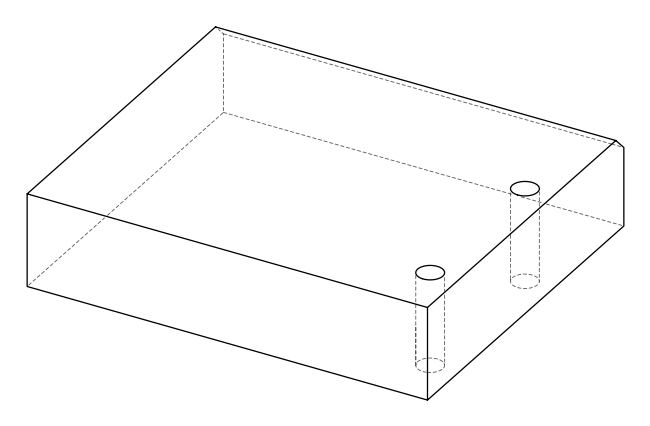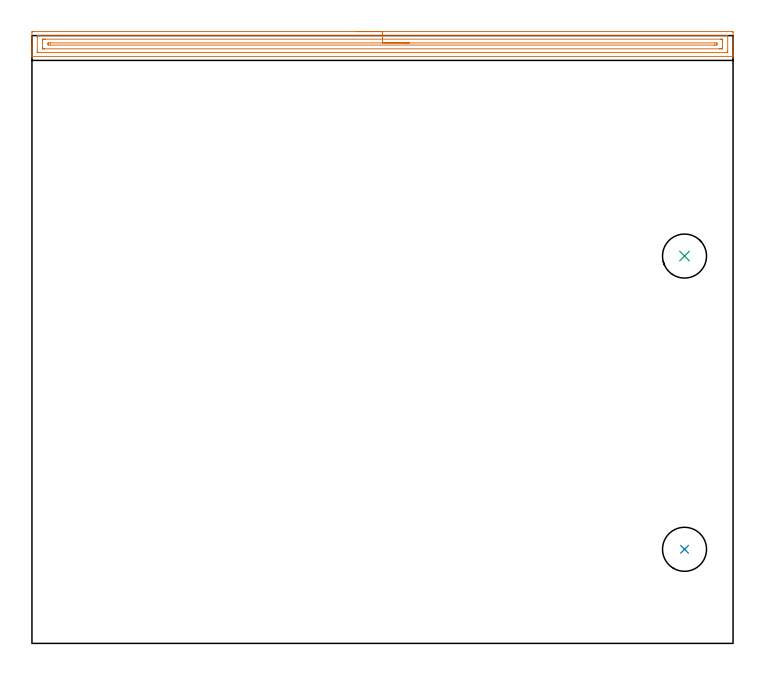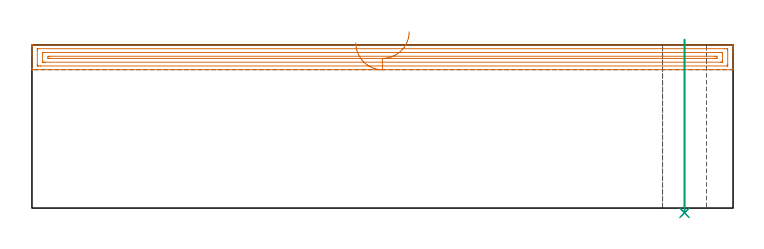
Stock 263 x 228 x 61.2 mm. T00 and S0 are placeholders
(PLAN: 3 operations, 1 tool changes, 9.1 min)
(1 AREA_MILL | FG_CHAMFER_SURFACE | UGT0205_001 | 8.6 min | 11375 mm3)
(2 INDEXABLE_INSERT_DRILL_THROUGH_HOLE_FROM_SOLID | STEP1HOLE | NXT0302_004 | 0.26 min | 13066 mm3)
(3 INDEXABLE_INSERT_DRILL_THROUGH_HOLE_FROM_SOLID_1 | STEP1HOLE_1 | NXT0302_004 | 0.26 min | 13083 mm3)
(TOOL UGT0205_001 | Chamfer Mill 20 x 3 x 45 deg. | D20 FL50 Z2)
(TOOL NXT0302_004 | Index. Insert Drill 16.5mm [880-D1650L20-05] | D16.5 PA176 FL83 Z2)
(OP 1 AREA_MILL)
G17 G21 G94 G90
T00 M6
G54
G17 G0 G90 X121.5 Y229.5 S1061 M3
G43 Z71.2 H0
Z61.9
G94 G1 X121.538 Z61.028 F250.
X121.652 Z60.163
X121.841 Z59.312
X122.103 Z58.48
X122.437 Z57.674
X122.84 Z56.9
X123.309 Z56.164
X123.84 Z55.472
X124.429 Z54.829
X125.072 Z54.239
X125.764 Z53.708
X126.5 Z53.24
X127.274 Z52.837
X128.08 Z52.503
X128.912 Z52.241
X129.764 Z52.052
X130.628 Z51.938
X131.5 Z51.9
X262.381
X262.65 Y229.498 Z51.901
X262.99 Y229.492 Z51.906
X263. Y229.148 Z52.249
Y223.509 Z57.886
Y222.065 Z59.331
Y221.721 Z59.674
Y221.033 Z60.366
Y220.682 Z60.717
Y220.269 Z61.122
X262.99 Y220.203 Z61.188
X262.828 Y220.2 Z61.2
X0.172
X0.009 Y220.202 Z61.188
X0.003 Y220.235 Z61.156
X0.001 Y220.269 Z61.122
X0. Y220.683 Z60.717
Y221.033 Z60.366
Y221.721 Z59.674
Y222.959 Z58.438
Y223.509 Z57.886
Y224.128 Z57.267
X0.001 Y229.149 Z52.248
X0.01 Y229.492 Z51.906
X0.351 Y229.5 Z51.899
X131.5 Z51.9
Y228.086 Z53.314
X260.701 Y228.085 Z53.315
X260.915 Y228.083 Z53.317
X260.974 Y228.079 Z53.321
X260.992 Y228.076 Z53.324
X260.994 Y228.072 Z53.328
X260.998 Y228.037 Z53.363
X260.999 Y227.979 Z53.421
X261. Y227.573 Z53.827
X260.999 Y222.211 Z59.189
X260.992 Y221.721 Z59.679
X260.99 Y221.626 Z59.774
X260.808 Y221.619 Z59.781
X260.7 Y221.616 Z59.784
X260.595 Y221.615 Z59.785
X259.808 Y221.614 Z59.786
X2.299 Y221.615 Z59.785
X2.085 Y221.617 Z59.783
X2.026 Y221.621 Z59.779
X2.008 Y221.624 Z59.776
X2.006 Y221.629 Z59.771
X2.002 Y221.663 Z59.737
X2.001 Y221.721 Z59.679
X2. Y222.127 Z59.273
X2.001 Y227.489 Z53.911
X2.008 Y227.979 Z53.421
X2.01 Y228.074 Z53.326
X2.192 Y228.081 Z53.319
X2.3 Y228.084 Z53.316
X2.405 Y228.085 Z53.315
X3.192 Y228.086 Z53.314
X131.5
Y226.672 Z54.728
X258.328 Y226.671 Z54.729
X258.808 Y226.669 Z54.731
X258.967 Y226.667 Z54.733
X258.986 Y226.665 Z54.735
X258.992 Y226.614 Z54.786
X258.997 Y226.511 Z54.889
X258.999 Y226.383 Z55.017
X259. Y226.191 Z55.209
Y224.211 Z57.189
X258.999 Y223.509 Z57.891
X258.998 Y223.319 Z58.081
X258.99 Y223.125 Z58.275
X258.979 Y223.035 Z58.365
X258.927 Y223.033 Z58.367
X258.808 Y223.03 Z58.37
X258.395 Y223.029 Z58.371
X257.914 Y223.028 Z58.372
X4.672 Y223.029 Z58.371
X4.192 Y223.031 Z58.369
X4.033 Y223.033 Z58.367
X4.014 Y223.035 Z58.365
X4.008 Y223.087 Z58.313
X4.003 Y223.189 Z58.211
X4.001 Y223.317 Z58.083
X4. Y223.509 Z57.891
X4.001 Y226.191 Z55.209
X4.002 Y226.381 Z55.019
X4.01 Y226.575 Z54.825
X4.021 Y226.665 Z54.735
X4.073 Y226.667 Z54.733
X4.192 Y226.67 Z54.73
X4.606 Y226.671 Z54.729
X5.086 Y226.672 Z54.728
X131.5
Y225.257 Z56.143
X256.168
X256.972 Y225.25 Z56.15
X256.99 Y224.85 Z56.55
X256.974 Y224.45 Z56.95
X256.167 Y224.443 Z56.957
X256.128
X6.833
X6.028 Y224.45 Z56.95
X6.01 Y224.85 Z56.55
X6.026 Y225.25 Z56.15
X6.059 Y225.252 Z56.148
X6.872 Y225.257 Z56.143
X6.912
X131.5
X132.372 Z56.181
X133.237 Z56.295
X134.088 Z56.483
X134.92 Z56.746
X135.726 Z57.08
X136.5 Z57.482
X137.236 Z57.951
X137.928 Z58.482
X138.571 Z59.072
X139.16 Z59.715
X139.692 Z60.407
X140.16 Z61.143
X140.563 Z61.916
X140.897 Z62.722
X141.159 Z63.554
X141.348 Z64.406
X141.462 Z65.271
X141.5 Z66.143
G0 Z71.2
M5
M2
(OP 2 INDEXABLE_INSERT_DRILL_THROUGH_HOLE_FROM_SOLID)
G17 G21 G94 G90
T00 M6
G54
G17 G0 G90 X244.8 Y35.3 S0 M3
G43 Z71.2 H1
G94 G81 G98 Z-1.788 F250. R63.2
G80
M5
M2
(OP 3 INDEXABLE_INSERT_DRILL_THROUGH_HOLE_FROM_SOLID_1)
G17 G21 G94 G90
T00 M6
G54
G17 G0 G90 X244.8 Y145.3 S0 M3
G43 Z71.2 H1
G94 G81 G98 Z-1.788 F250. R63.2
G80
M5
M2
